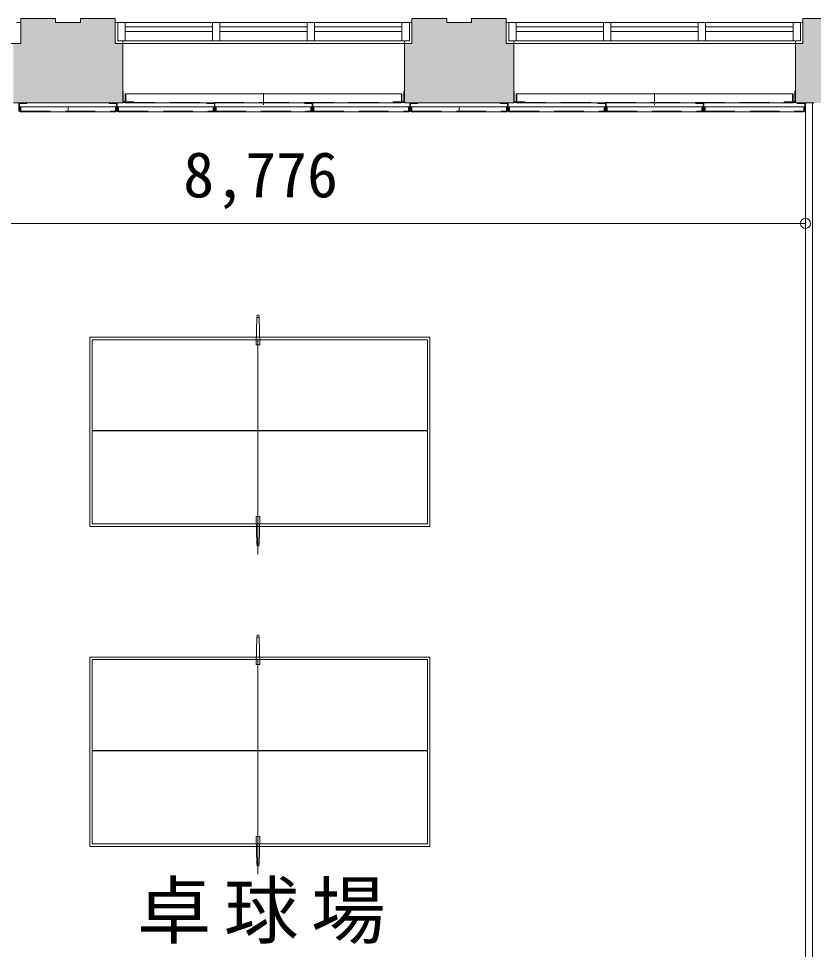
# Model space of a CAD drawing. Units: millimetres at full size, sheet at 1:200; details may follow other scales. Extents: x -41541 to 42058, y -39868 to 8614.
# Drawn here: x 4186 to 10588, y 1113 to 8614 of the extents above; entities that cross this region are included whole.
import ezdxf
from ezdxf.enums import TextEntityAlignment as Align

# ---------------------------------------------------------------- set-up
doc = ezdxf.new("R2010")
doc.units = ezdxf.units.MM
doc.header["$LTSCALE"] = 200
doc.header["$PDMODE"] = 32
doc.header["$PDSIZE"] = 80
doc.linetypes.add('DASHED1', pattern=[1.8, 1.2, -0.6])
for name, color, linetype, lineweight in [('0-1_躯体', 7, 'Continuous', 9), ('0-2_建具', 7, 'Continuous', 9), ('0-6_寸法', 4, 'Continuous', 5), ('0-8_備品', 7, 'Continuous', 9)]:
    doc.layers.add(name, color=color, linetype=linetype, lineweight=lineweight)
doc.layers.add('0-4_室名', color=7, linetype='Continuous')
doc.styles.add('・', font='')
doc.styles.add('ＭＳ ゴシック', font='')
doc.styles.get('・').set_extended_font_data('・')
doc.styles.get('ＭＳ ゴシック').set_extended_font_data('MS Gothic')

msp = doc.modelspace()

# ---------------------------------------------------------------- linework, layer by layer
at = {"layer": '0-1_躯体'}
for p, q in [((4203.9, 8613.8), (4483.9, 8613.8)), ((4203.9, 8613.8), (4203.9, 8413.8)), ((4683.9, 8613.8), (4963.9, 8613.8)), ((4683.9, 8613.8), (4683.9, 8583.8)), ((4963.9, 8413.8), (4963.9, 8613.8)), ((7353.9, 8613.8), (7633.9, 8613.8)), ((7353.9, 8613.8), (7353.9, 8413.8)), ((7833.9, 8613.8), (8113.9, 8613.8)), ((7833.9, 8613.8), (7833.9, 8583.8)), ((10503.9, 8613.8), (10783.9, 8613.8)), ((10503.9, 8613.8), (10503.9, 8413.8)), ((4143.9, 8413.8), (4203.9, 8413.8)), ((4963.9, 8413.8), (7353.8, 8413.8)), ((5023.9, 7933.8), (5023.9, 8413.8)), ((7293.9, 7933.8), (7293.9, 8413.8)), ((8173.9, 7933.8), (8173.9, 8413.8)), ((10443.9, 7933.8), (10443.9, 8413.8)), ((5023.9, 7933.8), (4143.9, 7933.8)), ((8173.9, 7933.8), (7293.9, 7933.8)), ((10443.9, 7933.8), (10595.4, 7933.8)), ((10524.4, -7606.2), (10524.4, 7933.8)), ((10580.4, -7671.2), (10580.4, 7933.8))]:
    msp.add_line(p, q, dxfattribs=at)
for points in [[(4483.9, 8613.8), (4483.9, 8583.8), (4683.9, 8583.8)], [(7633.9, 8613.8), (7633.9, 8583.8), (7833.9, 8583.8)], [(8113.9, 8613.8), (8113.9, 8413.8), (10503.9, 8413.8)]]:
    msp.add_lwpolyline(points, dxfattribs=at)
at = {"layer": '0-1_躯体', "color": 9}
for points in [[(4483.9, 8613.8), (4203.9, 8613.8), (4483.9, 8413.8), (4203.9, 8413.8)], [(4483.9, 8583.8), (4483.9, 8413.8), (4683.9, 8583.8), (4683.9, 8413.8)], [(4683.9, 8613.8), (4683.9, 8413.8), (4963.9, 8613.8), (4963.9, 8413.8)], [(7633.9, 8613.8), (7353.9, 8613.8), (7633.9, 8413.8), (7353.9, 8413.8)], [(7633.9, 8583.8), (7633.9, 8413.8), (7833.9, 8583.8), (7833.9, 8413.8)], [(7833.9, 8613.8), (7833.9, 8413.8), (8113.9, 8613.8), (8113.9, 8413.8)], [(10503.9, 8613.8), (10503.9, 8583.8), (10783.9, 8613.8), (10783.9, 8583.8)], [(10503.9, 8583.8), (10503.9, 8413.8), (11263.9, 8583.8), (11263.9, 8413.8)], [(5023.9, 8413.8), (4143.9, 8413.8), (5023.9, 7933.8), (4143.9, 7933.8)], [(7293.9, 8413.8), (7293.9, 7938.8), (8173.9, 8413.8), (8173.9, 7938.8)], [(11323.9, 8413.8), (10443.9, 8413.8), (11323.9, 7933.8), (10443.9, 7933.8)]]:
    msp.add_solid(points, dxfattribs=at)
at = {"layer": '0-2_建具'}
for p, q in [((4168.6, 8583.8), (4203.8, 8583.8)), ((4203.8, 8413.8), (4203.8, 8583.8)), ((4963.9, 8413.8), (4963.9, 8583.8)), ((7318.6, 8583.8), (4963.9, 8583.8)), ((4983.9, 8583.8), (4983.9, 8433.8)), ((5043.9, 8583.8), (5043.9, 8433.8)), ((5746.9, 8583.8), (5746.9, 8433.8)), ((5806.9, 8583.8), (5806.9, 8433.8)), ((6510.2, 8583.8), (6510.2, 8433.8)), ((6570.2, 8583.8), (6570.2, 8433.8)), ((7273.9, 8583.8), (7273.9, 8433.8)), ((7318.6, 8583.8), (7353.8, 8583.8)), ((7333.9, 8583.8), (7333.9, 8433.8)), ((7353.8, 8413.8), (7353.8, 8583.8)), ((8113.9, 8413.8), (8113.9, 8583.8)), ((10468.6, 8583.8), (8113.9, 8583.8)), ((8133.9, 8583.8), (8133.9, 8433.8)), ((8193.9, 8583.8), (8193.9, 8433.8)), ((8896.9, 8583.8), (8896.9, 8433.8)), ((8956.9, 8583.8), (8956.9, 8433.8)), ((9660.2, 8583.8), (9660.2, 8433.8)), ((9720.2, 8583.8), (9720.2, 8433.8)), ((10423.9, 8583.8), (10423.9, 8433.8)), ((10468.6, 8583.8), (10503.8, 8583.8)), ((10483.9, 8583.8), (10483.9, 8433.8)), ((10503.8, 8413.8), (10503.8, 8583.8)), ((5043.9, 8546.3), (5746.9, 8546.3)), ((5043.9, 8508.8), (5746.9, 8508.8)), ((6510.2, 8546.3), (5806.9, 8546.3)), ((6510.2, 8508.8), (5806.9, 8508.8)), ((7273.9, 8546.3), (6570.2, 8546.3)), ((7273.9, 8508.8), (6570.2, 8508.8)), ((8193.9, 8546.3), (8896.9, 8546.3)), ((8193.9, 8508.8), (8896.9, 8508.8)), ((9660.2, 8546.3), (8956.9, 8546.3)), ((9660.2, 8508.8), (8956.9, 8508.8)), ((10423.9, 8546.3), (9720.2, 8546.3)), ((10423.9, 8508.8), (9720.2, 8508.8)), ((4203.8, 8413.8), (1833.9, 8413.8)), ((4963.9, 8413.8), (5023.9, 8413.8)), ((4983.9, 8433.8), (7333.9, 8433.8)), ((7353.8, 8413.8), (4983.9, 8413.8)), ((5023.9, 8433.8), (5023.9, 8413.8)), ((7293.9, 8413.8), (7293.9, 8433.8)), ((8113.9, 8413.8), (8173.9, 8413.8)), ((8133.9, 8433.8), (10483.9, 8433.8)), ((10503.8, 8413.8), (8133.9, 8413.8)), ((8173.9, 8433.8), (8173.9, 8413.8)), ((10443.9, 8413.8), (10443.9, 8433.8)), ((5023.9, 8028.8), (5028.9, 8028.8)), ((5023.9, 7938.8), (5023.9, 8028.8)), ((5028.9, 7943.8), (5028.9, 8028.8)), ((7293.9, 8028.8), (7288.9, 8028.8)), ((7288.9, 7943.8), (7288.9, 8028.8)), ((7293.9, 7938.8), (7293.9, 8028.8)), ((8173.9, 8028.8), (8178.9, 8028.8)), ((8173.9, 7938.8), (8173.9, 8028.8)), ((8178.9, 7943.8), (8178.9, 8028.8)), ((10443.9, 8028.8), (10438.9, 8028.8)), ((10438.9, 7943.8), (10438.9, 8028.8)), ((10443.9, 7938.8), (10443.9, 8028.8)), ((5043.9, 8008.8), (7273.9, 8008.8)), ((5043.9, 7933.8), (5043.9, 8008.8)), ((6158.9, 7919.8), (6158.9, 8012.8)), ((7273.9, 7933.8), (7273.9, 8008.8)), ((8193.9, 8008.8), (10423.9, 8008.8)), ((8193.9, 7933.8), (8193.9, 8008.8)), ((9308.9, 7919.8), (9308.9, 8012.8)), ((10423.9, 7933.8), (10423.9, 8008.8)), ((4187.6, 7933.8), (4187.6, 7868.8)), ((4252.6, 7933.8), (4187.6, 7933.8)), ((4192.6, 7928.8), (4192.6, 7868.8)), ((4252.6, 7928.8), (4192.6, 7928.8)), ((4197.6, 7863.8), (4197.6, 7903.8)), ((4197.6, 7903.8), (4970.1, 7903.8)), ((4252.6, 7933.8), (4252.6, 7928.8)), ((4583.9, 7863.8), (4583.9, 7903.8)), ((4915.1, 7933.8), (4980.1, 7933.8)), ((4915.1, 7933.8), (4915.1, 7928.8)), ((4915.1, 7928.8), (4975.1, 7928.8)), ((4970.1, 7863.8), (4970.1, 7903.8)), ((4975.1, 7928.8), (4975.1, 7868.8)), ((4980.1, 7933.8), (4980.1, 7868.8)), ((4985.1, 7863.8), (4985.1, 7903.8)), ((4985.1, 7903.8), (5757.6, 7903.8)), ((5028.9, 7943.8), (5113.9, 7943.8)), ((5043.9, 7933.8), (7273.9, 7933.8)), ((5702.6, 7933.8), (5702.6, 7928.8)), ((5702.6, 7933.8), (5767.6, 7933.8)), ((5757.6, 7863.8), (5757.6, 7903.8)), ((5767.6, 7933.8), (5767.6, 7868.8)), ((5772.6, 7863.8), (5772.6, 7903.8)), ((5772.6, 7863.8), (5772.6, 7903.8)), ((5772.6, 7903.8), (6545.1, 7903.8)), ((6490.1, 7933.8), (6490.1, 7928.8)), ((6490.1, 7933.8), (6555.1, 7933.8)), ((6545.1, 7863.8), (6545.1, 7903.8)), ((6555.1, 7933.8), (6555.1, 7868.8)), ((6560.1, 7863.8), (6560.1, 7903.8)), ((6560.1, 7903.8), (7332.6, 7903.8)), ((7203.9, 7938.8), (7203.9, 7943.8)), ((7288.9, 7943.8), (7203.9, 7943.8)), ((7293.9, 7938.8), (7203.9, 7938.8)), ((7332.6, 7863.8), (7332.6, 7903.8)), ((7337.6, 7933.8), (7337.6, 7868.8)), ((7402.6, 7933.8), (7337.6, 7933.8)), ((7342.6, 7928.8), (7342.6, 7868.8)), ((7402.6, 7928.8), (7342.6, 7928.8)), ((7347.6, 7863.8), (7347.6, 7903.8)), ((7347.6, 7903.8), (8120.1, 7903.8)), ((7402.6, 7933.8), (7402.6, 7928.8)), ((7733.9, 7863.8), (7733.9, 7903.8)), ((8065.1, 7933.8), (8130.1, 7933.8)), ((8065.1, 7933.8), (8065.1, 7928.8)), ((8065.1, 7928.8), (8125.1, 7928.8)), ((8120.1, 7863.8), (8120.1, 7903.8)), ((8125.1, 7928.8), (8125.1, 7868.8)), ((8130.1, 7933.8), (8130.1, 7868.8)), ((8135.1, 7863.8), (8135.1, 7903.8)), ((8135.1, 7903.8), (8907.6, 7903.8)), ((8178.9, 7943.8), (8263.9, 7943.8)), ((8193.9, 7933.8), (10423.9, 7933.8)), ((8852.6, 7933.8), (8852.6, 7928.8)), ((8852.6, 7933.8), (8917.6, 7933.8)), ((8907.6, 7863.8), (8907.6, 7903.8)), ((8917.6, 7933.8), (8917.6, 7868.8)), ((8922.6, 7863.8), (8922.6, 7903.8)), ((8922.6, 7863.8), (8922.6, 7903.8)), ((8922.6, 7903.8), (9695.1, 7903.8)), ((9640.1, 7933.8), (9640.1, 7928.8)), ((9640.1, 7933.8), (9705.1, 7933.8)), ((9695.1, 7863.8), (9695.1, 7903.8)), ((9705.1, 7933.8), (9705.1, 7868.8)), ((9710.1, 7863.8), (9710.1, 7903.8)), ((9710.1, 7903.8), (10514.7, 7903.8)), ((10353.9, 7938.8), (10353.9, 7943.8)), ((10438.9, 7943.8), (10353.9, 7943.8)), ((10443.9, 7938.8), (10353.9, 7938.8)), ((10459.4, 7933.8), (10459.4, 7928.8)), ((10459.4, 7933.8), (10524.4, 7933.8)), ((10515.1, 7863.8), (10515.1, 7903.8)), ((10524.4, 7933.8), (10524.4, 7868.8)), ((4192.6, 7868.8), (4187.6, 7868.8)), ((4197.6, 7863.8), (4970.1, 7863.8)), ((4975.1, 7868.8), (4980.1, 7868.8)), ((4985.1, 7863.8), (7332.6, 7863.8)), ((5762.6, 7868.8), (5767.6, 7868.8)), ((6550.1, 7868.8), (6555.1, 7868.8)), ((7342.6, 7868.8), (7337.6, 7868.8)), ((7347.6, 7863.8), (8120.1, 7863.8)), ((8125.1, 7868.8), (8130.1, 7868.8)), ((8135.1, 7863.8), (10514.4, 7863.8)), ((8912.6, 7868.8), (8917.6, 7868.8)), ((9700.1, 7868.8), (9705.1, 7868.8)), ((10519.4, 7868.8), (10524.4, 7868.8))]:
    msp.add_line(p, q, dxfattribs=at)
at = {"layer": '0-2_建具', "linetype": 'DASHED1'}
for p, q in [((5048.9, 7943.8), (5048.9, 8008.8)), ((7268.9, 7944.1), (7268.9, 8008.8)), ((8198.9, 7943.8), (8198.9, 8008.8)), ((10418.9, 7944.1), (10418.9, 8008.8)), ((4202.6, 7868.8), (4202.6, 7903.8)), ((4990.1, 7868.8), (4990.1, 7903.8)), ((5043.9, 7938.8), (7273.9, 7938.8)), ((5752.6, 7868.8), (5752.6, 7903.8)), ((5777.6, 7868.8), (5777.6, 7903.8)), ((6540.1, 7868.8), (6540.1, 7903.8)), ((6565.1, 7868.8), (6565.1, 7903.8)), ((7327.6, 7868.8), (7327.6, 7903.8)), ((7352.6, 7868.8), (7352.6, 7903.8)), ((8140.1, 7868.8), (8140.1, 7903.8)), ((8193.9, 7938.8), (10423.9, 7938.8)), ((8902.6, 7868.8), (8902.6, 7903.8)), ((8927.6, 7868.8), (8927.6, 7903.8)), ((9690.1, 7868.8), (9690.1, 7903.8)), ((9715.1, 7868.8), (9715.1, 7903.8)), ((10510.1, 7868.8), (10510.1, 7903.8)), ((4990.1, 7868.8), (5752.6, 7868.8)), ((5777.6, 7868.8), (6540.1, 7868.8)), ((6565.1, 7868.8), (7327.6, 7868.8)), ((8140.1, 7868.8), (8902.6, 7868.8)), ((8927.6, 7868.8), (9690.1, 7868.8)), ((9715.1, 7868.8), (10510.1, 7868.8))]:
    msp.add_line(p, q, dxfattribs=at)
for points in [[(4202.6, 7868.8), (4965.1, 7868.8), (4965.1, 7903.8)], [(7352.6, 7868.8), (8115.1, 7868.8), (8115.1, 7903.8)]]:
    msp.add_lwpolyline(points, dxfattribs=at)
at = {"layer": '0-2_建具'}
for points in [[(5023.9, 7938.8), (5113.9, 7938.8), (5113.9, 7943.8)], [(5702.6, 7928.8), (5762.6, 7928.8), (5762.6, 7868.8)], [(6490.1, 7928.8), (6550.1, 7928.8), (6550.1, 7868.8)], [(8173.9, 7938.8), (8263.9, 7938.8), (8263.9, 7943.8)], [(8852.6, 7928.8), (8912.6, 7928.8), (8912.6, 7868.8)], [(9640.1, 7928.8), (9700.1, 7928.8), (9700.1, 7868.8)], [(10459.4, 7928.8), (10519.4, 7928.8), (10519.4, 7868.8)]]:
    msp.add_lwpolyline(points, dxfattribs=at)
at = {"layer": '0-6_寸法'}
for p, q in [((10524.4, 6963.4), (10524.4, 7018.5)), ((1748.9, 6963.4), (10524.4, 6963.4))]:
    msp.add_line(p, q, dxfattribs=at)
msp.add_point((10524.4, 6963.4), dxfattribs=at)
at = {"layer": '0-8_備品'}
for p, q in [((6123.9, 6206.3), (6103.9, 6206.3)), ((6123.9, 6206.3), (6128.9, 5986.3)), ((4778.9, 5295.3), (4778.9, 6026.3)), ((6113.9, 6026.3), (6113.9, 4296.1)), ((7478.9, 5295.3), (4778.9, 5295.3)), ((7478.9, 5292.3), (4778.9, 5292.3)), ((4778.9, 4541.3), (4778.9, 5292.3)), ((7478.9, 4541.3), (7478.9, 5292.3)), ((6128.9, 4601.3), (6098.9, 4601.3)), ((6098.9, 4601.3), (6103.9, 4381.3)), ((6123.9, 4381.3), (6128.9, 4601.3)), ((7478.9, 4541.3), (4778.9, 4541.3)), ((6123.9, 4381.3), (6103.9, 4381.3)), ((6123.9, 3628.3), (6103.9, 3628.3)), ((6123.9, 3628.3), (6128.9, 3408.3)), ((4778.9, 2717.3), (4778.9, 3448.3)), ((6113.9, 3448.3), (6113.9, 1718.1)), ((7478.9, 2717.3), (4778.9, 2717.3)), ((7478.9, 2714.3), (4778.9, 2714.3)), ((4778.9, 1963.3), (4778.9, 2714.3)), ((7478.9, 1963.3), (7478.9, 2714.3)), ((7478.9, 1963.3), (4778.9, 1963.3)), ((6128.9, 2023.3), (6098.9, 2023.3)), ((6098.9, 2023.3), (6103.9, 1803.3)), ((6123.9, 1803.3), (6128.9, 2023.3)), ((6123.9, 1803.3), (6103.9, 1803.3))]:
    msp.add_line(p, q, dxfattribs=at)
at = {"layer": '0-8_備品', "color": 2, "lineweight": 5}
for p, q in [((4758.9, 4521.3), (4758.9, 6046.3)), ((7498.9, 6046.3), (4758.9, 6046.3)), ((7498.9, 4521.3), (7498.9, 6046.3)), ((7498.9, 4521.3), (4758.9, 4521.3)), ((4758.9, 1943.3), (4758.9, 3468.3)), ((7498.9, 3468.3), (4758.9, 3468.3)), ((4758.9, 1943.3), (4758.9, 3468.3)), ((7498.9, 3468.3), (4758.9, 3468.3)), ((7498.9, 1943.3), (7498.9, 3468.3)), ((7498.9, 1943.3), (7498.9, 3468.3)), ((7498.9, 1943.3), (4758.9, 1943.3)), ((7498.9, 1943.3), (4758.9, 1943.3))]:
    msp.add_line(p, q, dxfattribs=at)
at = {"layer": '0-8_備品'}
for points in [[(6128.9, 5986.3), (6098.9, 5986.3), (6103.9, 6206.3)], [(7478.9, 5295.3), (7478.9, 6026.3), (4778.9, 6026.3)], [(6128.9, 3408.3), (6098.9, 3408.3), (6103.9, 3628.3)], [(7478.9, 2717.3), (7478.9, 3448.3), (4778.9, 3448.3)]]:
    msp.add_lwpolyline(points, dxfattribs=at)
for centre in [(6113.9, 6216.3), (6113.9, 4371.3), (6113.9, 3638.3), (6113.9, 1793.3)]:
    msp.add_circle(centre, 10, dxfattribs=at)

# ---------------------------------------------------------------- texts
at = {"layer": '0-4_室名', "insert": (5137.5, 1156.3), "char_height": 439.9, "attachment_point": 7, "style": '・'}
msp.add_mtext('\\T1.17;卓球場', dxfattribs=at)
at = {"layer": '0-6_寸法', "style": 'ＭＳ ゴシック'}
msp.add_text('8,776', height=366.6, dxfattribs=at).set_placement((5511.6, 7063.4), align=Align.BOTTOM_LEFT)

doc.saveas('drawing.dxf')
